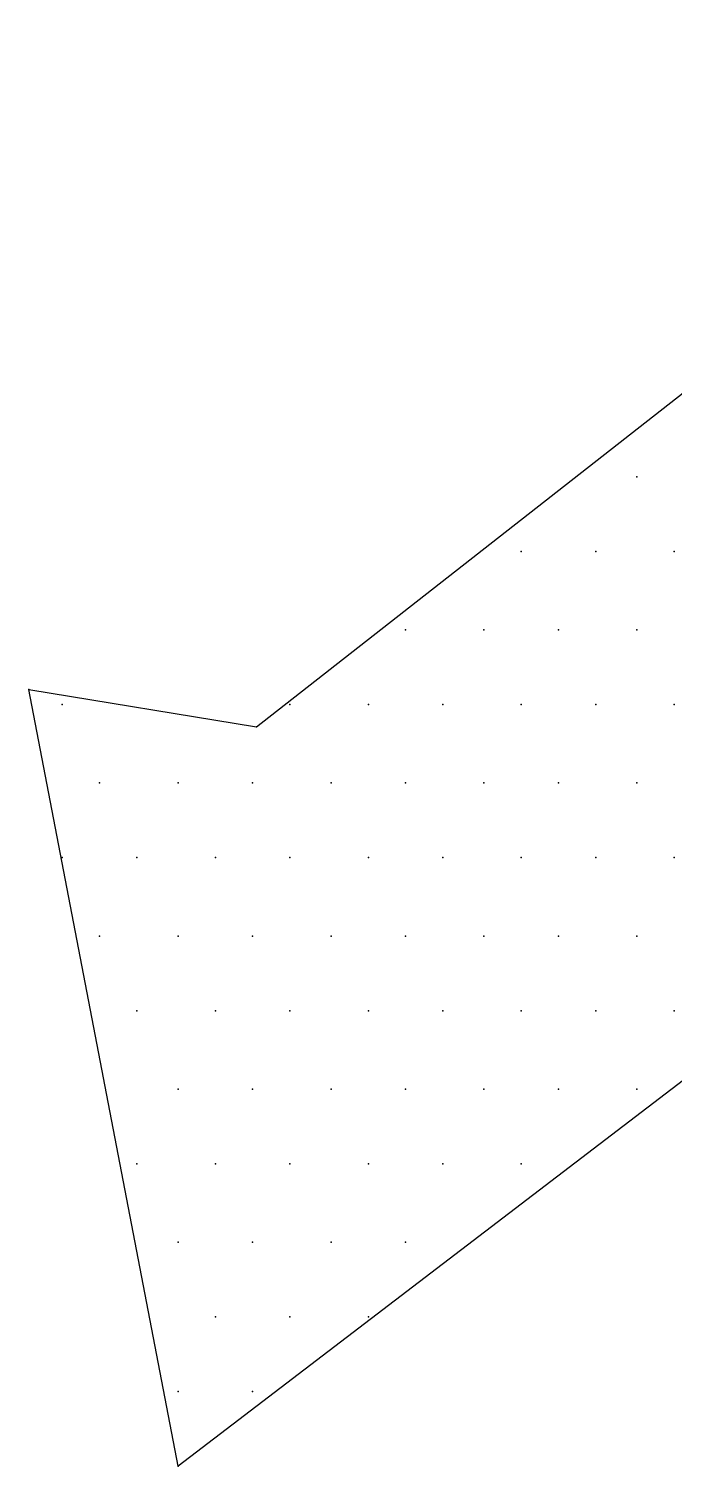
# Model space of a CAD drawing. Extents: x 180421 to 182279, y 668879 to 669787.
# Drawn here: x 180627.106 to 180628.02, y 669607.076 to 669609.108 of the extents above; entities that cross this region are included whole.
import ezdxf

# ---------------------------------------------------------------- set-up
doc = ezdxf.new("R2010")
doc.units = 0
doc.header["$LTSCALE"] = 2.5
doc.header["$MEASUREMENT"] = 0
doc.layers.get('0').update_dxf_attribs({"linetype": 'CONTINUOUS'})
doc.layers.add('KOTERET', color=1, linetype='CONTINUOUS')

# ---------------------------------------------------------------- blocks, each defined once
blk = doc.blocks.new('elipsa')
at = {"layer": 'KOTERET', "color": 2, "linetype": 'Continuous'}
for points in [[(25.7151, -6.6232), (26.9766, -5.6362)], [(26.2535, -6.2696), (26.2535, -6.2696)], [(26.0899, -6.3751), (26.0899, -6.3751)], [(26.1954, -6.3751), (26.1954, -6.3751)], [(26.3063, -6.3751), (26.3063, -6.3751)], [(27.1877, -6.4596), (25.6043, -7.6683)], [(25.9262, -6.486), (25.9262, -6.486)], [(26.0371, -6.486), (26.0371, -6.486)], [(26.1426, -6.486), (26.1426, -6.486)], [(26.2535, -6.486), (26.2535, -6.486)], [(25.3931, -6.5704), (25.7151, -6.6232)], [(25.6043, -7.6683), (25.3931, -6.5704)], [(25.4406, -6.5915), (25.4406, -6.5915)], [(25.7626, -6.5915), (25.7626, -6.5915)], [(25.8735, -6.5915), (25.8735, -6.5915)], [(25.979, -6.5915), (25.979, -6.5915)], [(26.0899, -6.5915), (26.0899, -6.5915)], [(26.1954, -6.5915), (26.1954, -6.5915)], [(26.3063, -6.5915), (26.3063, -6.5915)], [(25.4934, -6.7024), (25.4934, -6.7024)], [(25.6043, -6.7024), (25.6043, -6.7024)], [(25.7098, -6.7024), (25.7098, -6.7024)], [(25.8207, -6.7024), (25.8207, -6.7024)], [(25.9262, -6.7024), (25.9262, -6.7024)], [(26.0371, -6.7024), (26.0371, -6.7024)], [(26.1426, -6.7024), (26.1426, -6.7024)], [(26.2535, -6.7024), (26.2535, -6.7024)], [(25.4406, -6.8079), (25.4406, -6.8079)], [(25.5462, -6.8079), (25.5462, -6.8079)], [(25.6571, -6.8079), (25.6571, -6.8079)], [(25.7626, -6.8079), (25.7626, -6.8079)], [(25.8735, -6.8079), (25.8735, -6.8079)], [(25.979, -6.8079), (25.979, -6.8079)], [(26.0899, -6.8079), (26.0899, -6.8079)], [(26.1954, -6.8079), (26.1954, -6.8079)], [(26.3063, -6.8079), (26.3063, -6.8079)], [(25.4934, -6.9188), (25.4934, -6.9188)], [(25.6043, -6.9188), (25.6043, -6.9188)], [(25.7098, -6.9188), (25.7098, -6.9188)], [(25.8207, -6.9188), (25.8207, -6.9188)], [(25.9262, -6.9188), (25.9262, -6.9188)], [(26.0371, -6.9188), (26.0371, -6.9188)], [(26.1426, -6.9188), (26.1426, -6.9188)], [(26.2535, -6.9188), (26.2535, -6.9188)], [(25.5462, -7.0243), (25.5462, -7.0243)], [(25.6571, -7.0243), (25.6571, -7.0243)], [(25.7626, -7.0243), (25.7626, -7.0243)], [(25.8735, -7.0243), (25.8735, -7.0243)], [(25.979, -7.0243), (25.979, -7.0243)], [(26.0899, -7.0243), (26.0899, -7.0243)], [(26.1954, -7.0243), (26.1954, -7.0243)], [(26.3063, -7.0243), (26.3063, -7.0243)], [(25.6043, -7.1352), (25.6043, -7.1352)], [(25.7098, -7.1352), (25.7098, -7.1352)], [(25.8207, -7.1352), (25.8207, -7.1352)], [(25.9262, -7.1352), (25.9262, -7.1352)], [(26.0371, -7.1352), (26.0371, -7.1352)], [(26.1426, -7.1352), (26.1426, -7.1352)], [(26.2535, -7.1352), (26.2535, -7.1352)], [(25.5462, -7.2407), (25.5462, -7.2407)], [(25.6571, -7.2407), (25.6571, -7.2407)], [(25.7626, -7.2407), (25.7626, -7.2407)], [(25.8735, -7.2407), (25.8735, -7.2407)], [(25.979, -7.2407), (25.979, -7.2407)], [(26.0899, -7.2407), (26.0899, -7.2407)], [(25.6043, -7.3516), (25.6043, -7.3516)], [(25.7098, -7.3516), (25.7098, -7.3516)], [(25.8207, -7.3516), (25.8207, -7.3516)], [(25.9262, -7.3516), (25.9262, -7.3516)], [(25.6571, -7.4571), (25.6571, -7.4571)], [(25.7626, -7.4571), (25.7626, -7.4571)], [(25.8735, -7.4571), (25.8735, -7.4571)], [(25.6043, -7.5627), (25.6043, -7.5627)], [(25.7098, -7.5627), (25.7098, -7.5627)]]:
    blk.add_lwpolyline(points, dxfattribs=at)
at = {"layer": 'KOTERET', "color": 1}
for p in [(26.2535, -6.2696), (26.2535, -6.2696), (26.0899, -6.3751), (26.0899, -6.3751), (26.1954, -6.3751), (26.1954, -6.3751), (26.3063, -6.3751), (26.3063, -6.3751), (25.9262, -6.486), (25.9262, -6.486), (26.0371, -6.486), (26.0371, -6.486), (26.1426, -6.486), (26.1426, -6.486), (26.2535, -6.486), (26.2535, -6.486), (25.3931, -6.5704), (25.3931, -6.5704), (25.4406, -6.5915), (25.4406, -6.5915), (25.7626, -6.5915), (25.7626, -6.5915), (25.8735, -6.5915), (25.8735, -6.5915), (25.979, -6.5915), (25.979, -6.5915), (26.0899, -6.5915), (26.0899, -6.5915), (26.1954, -6.5915), (26.1954, -6.5915), (26.3063, -6.5915), (26.3063, -6.5915), (25.7151, -6.6232), (25.7151, -6.6232), (25.4934, -6.7024), (25.4934, -6.7024), (25.6043, -6.7024), (25.6043, -6.7024), (25.7098, -6.7024), (25.7098, -6.7024), (25.8207, -6.7024), (25.8207, -6.7024), (25.9262, -6.7024), (25.9262, -6.7024), (26.0371, -6.7024), (26.0371, -6.7024), (26.1426, -6.7024), (26.1426, -6.7024), (26.2535, -6.7024), (26.2535, -6.7024), (25.4406, -6.8079), (25.4406, -6.8079), (25.5462, -6.8079), (25.5462, -6.8079), (25.6571, -6.8079), (25.6571, -6.8079), (25.7626, -6.8079), (25.7626, -6.8079), (25.8735, -6.8079), (25.8735, -6.8079), (25.979, -6.8079), (25.979, -6.8079), (26.0899, -6.8079), (26.0899, -6.8079), (26.1954, -6.8079), (26.1954, -6.8079), (26.3063, -6.8079), (26.3063, -6.8079), (25.4934, -6.9188), (25.4934, -6.9188), (25.6043, -6.9188), (25.6043, -6.9188), (25.7098, -6.9188), (25.7098, -6.9188), (25.8207, -6.9188), (25.8207, -6.9188), (25.9262, -6.9188), (25.9262, -6.9188), (26.0371, -6.9188), (26.0371, -6.9188), (26.1426, -6.9188), (26.1426, -6.9188), (26.2535, -6.9188), (26.2535, -6.9188), (25.5462, -7.0243), (25.5462, -7.0243), (25.6571, -7.0243), (25.6571, -7.0243), (25.7626, -7.0243), (25.7626, -7.0243), (25.8735, -7.0243), (25.8735, -7.0243), (25.979, -7.0243), (25.979, -7.0243), (26.0899, -7.0243), (26.0899, -7.0243), (26.1954, -7.0243), (26.1954, -7.0243), (26.3063, -7.0243), (26.3063, -7.0243), (25.6043, -7.1352), (25.6043, -7.1352), (25.7098, -7.1352), (25.7098, -7.1352), (25.8207, -7.1352), (25.8207, -7.1352), (25.9262, -7.1352), (25.9262, -7.1352), (26.0371, -7.1352), (26.0371, -7.1352), (26.1426, -7.1352), (26.1426, -7.1352), (26.2535, -7.1352), (26.2535, -7.1352), (25.5462, -7.2407), (25.5462, -7.2407), (25.6571, -7.2407), (25.6571, -7.2407), (25.7626, -7.2407), (25.7626, -7.2407), (25.8735, -7.2407), (25.8735, -7.2407), (25.979, -7.2407), (25.979, -7.2407), (26.0899, -7.2407), (26.0899, -7.2407), (25.6043, -7.3516), (25.6043, -7.3516), (25.7098, -7.3516), (25.7098, -7.3516), (25.8207, -7.3516), (25.8207, -7.3516), (25.9262, -7.3516), (25.9262, -7.3516), (25.6571, -7.4571), (25.6571, -7.4571), (25.7626, -7.4571), (25.7626, -7.4571), (25.8735, -7.4571), (25.8735, -7.4571), (25.6043, -7.5627), (25.6043, -7.5627), (25.7098, -7.5627), (25.7098, -7.5627), (25.6043, -7.6683), (25.6043, -7.6683)]:
    blk.add_point(p, dxfattribs=at)

msp = doc.modelspace()

# ---------------------------------------------------------------- block references
msp.add_blockref('elipsa', (180601.7133, 669614.7446))

doc.saveas('drawing.dxf')
